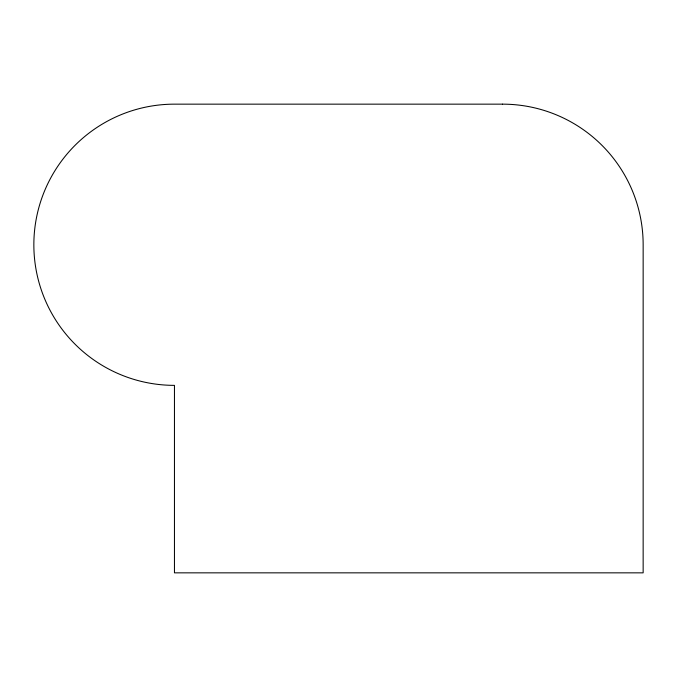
<?xml version="1.0" encoding="UTF-8"?>
<svg xmlns="http://www.w3.org/2000/svg" width="677" height="677" viewBox="0 0 677 677"><rect width="100%" height="100%" fill="white"/><g stroke="black" fill="none" stroke-linecap="round" stroke-linejoin="round"><path stroke-width="1.02" d="M502.546 104.156L174.454 104.156A140.604 140.604 0 0 0 33.85 244.761A140.604 140.604 0 0 0 174.454 385.365L174.454 572.844L643.15 572.844L643.15 244.761A140.604 140.604 0 0 0 502.546 104.156"/></g></svg>
